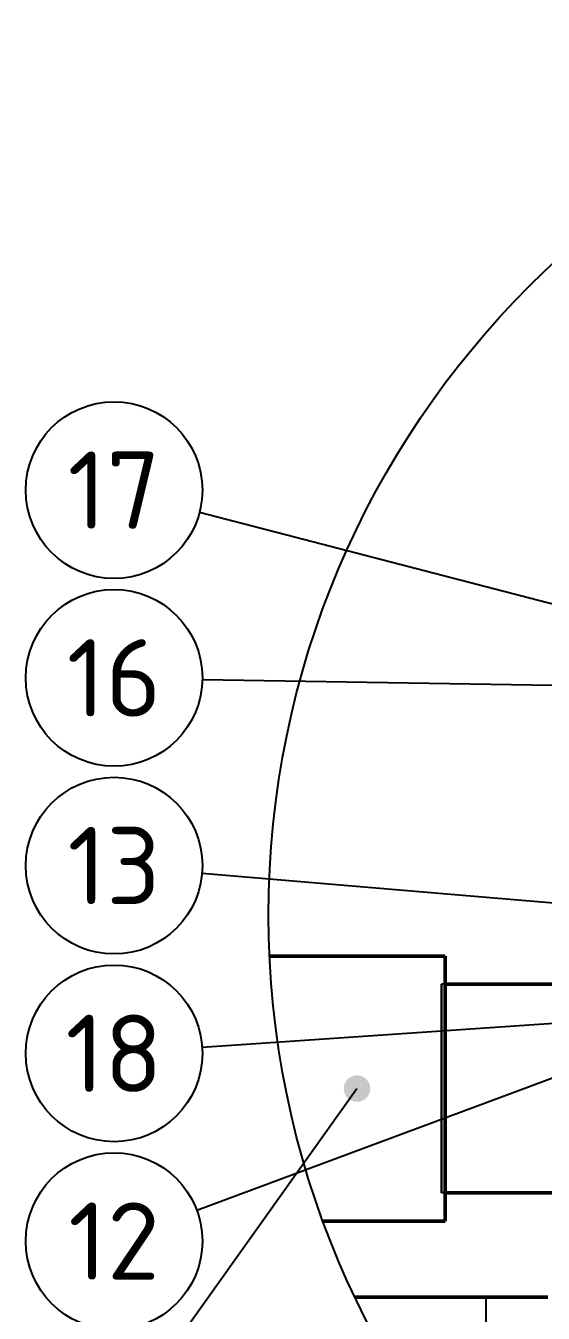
# Model space of a CAD drawing. Header units: millimetres. Extents: x 0 to 594, y 0 to 420.
# Drawn here: x 289.4 to 312.8, y 308.5 to 366.8 of the extents above; entities that cross this region are included whole.
import ezdxf
from ezdxf.enums import TextEntityAlignment as Align

# ---------------------------------------------------------------- set-up
doc = ezdxf.new("R2010")
doc.units = ezdxf.units.MM
doc.linetypes.add('ISO02-TRAZOS', pattern=[3.75, 3, -0.75])
for name, color, linetype, lineweight in [('01-VISIBLE', 7, 'CONTINUOUS', 50), ('02-OCULTA', 4, 'ISO02-TRAZOS', 25), ('06-TEXTO', 7, 'CONTINUOUS', 25), ('08-FINA', 5, 'CONTINUOUS', 25)]:
    doc.layers.add(name, color=color, linetype=linetype, lineweight=lineweight)
doc.styles.add('ISO3098', font='isocpeur.ttf')

msp = doc.modelspace()

# ---------------------------------------------------------------- hatches: boundary and pattern name
at = {"layer": '08-FINA'}
h = msp.add_hatch(color=7, dxfattribs=at)
h.dxf.hatch_style = 1
edge = h.paths.add_edge_path()
edge.add_arc((304.404, 318.644), 0.6, 0, 360)

# ---------------------------------------------------------------- linework, layer by layer
at = {"layer": '01-VISIBLE'}
for points in [[(308.404, 324.644), (300.448, 324.644)], [(308.404, 312.644), (308.404, 312.894), (308.404, 313.144), (308.404, 313.394), (308.404, 313.644), (308.404, 313.894), (308.404, 314.144), (308.404, 314.394), (308.404, 314.644), (308.404, 314.894), (308.404, 315.144), (308.404, 315.394), (308.404, 315.644), (308.404, 315.894), (308.404, 316.144), (308.404, 316.394), (308.404, 316.644), (308.404, 316.894), (308.404, 317.144), (308.404, 317.394), (308.404, 317.644), (308.404, 317.894), (308.404, 318.144), (308.404, 318.394), (308.404, 318.644), (308.404, 318.894), (308.404, 319.144), (308.404, 319.394), (308.404, 319.644), (308.404, 319.894), (308.404, 320.144), (308.404, 320.394), (308.404, 320.644), (308.404, 320.894), (308.404, 321.144), (308.404, 321.394), (308.404, 321.644), (308.404, 321.894), (308.404, 322.144), (308.404, 322.394), (308.404, 322.644), (308.404, 322.894), (308.404, 323.144), (308.404, 323.394), (308.404, 323.644), (308.404, 323.894), (308.404, 324.144), (308.404, 324.394), (308.404, 324.644)], [(314.822, 323.369), (308.404, 323.369)], [(317.179, 313.919), (308.404, 313.919)], [(308.404, 312.644), (302.866, 312.644)], [(304.314, 309.194), (304.53, 309.194), (304.781, 309.194), (305.031, 309.194), (305.281, 309.194), (305.532, 309.194), (305.782, 309.194), (306.032, 309.194), (306.282, 309.194), (306.533, 309.194), (306.783, 309.194), (307.033, 309.194), (307.283, 309.194), (307.534, 309.194), (307.784, 309.194), (308.034, 309.194), (308.284, 309.194), (308.535, 309.194), (308.785, 309.194), (309.035, 309.194), (309.285, 309.194), (309.536, 309.194), (309.786, 309.194), (310.036, 309.194), (310.286, 309.194), (310.537, 309.194), (310.787, 309.194), (311.037, 309.194), (311.288, 309.194), (311.538, 309.194), (311.788, 309.194), (312.038, 309.194), (312.289, 309.194), (312.539, 309.194), (312.789, 309.194), (313.039, 309.194)]]:
    msp.add_lwpolyline(points, dxfattribs=at)
at = {"layer": '02-OCULTA'}
for points in [[(308.404, 324.644), (308.404, 324.394), (308.404, 324.144), (308.404, 323.894), (308.404, 323.644), (308.404, 323.394), (308.404, 323.144), (308.404, 322.894), (308.404, 322.644), (308.404, 322.394), (308.404, 322.144), (308.404, 321.894), (308.404, 321.644), (308.404, 321.394), (308.404, 321.144), (308.404, 320.894), (308.404, 320.644), (308.404, 320.394), (308.404, 320.144), (308.404, 319.894), (308.404, 319.644), (308.404, 319.394), (308.404, 319.144), (308.404, 318.894), (308.404, 318.644), (308.404, 318.394), (308.404, 318.144), (308.404, 317.894), (308.404, 317.644), (308.404, 317.394), (308.404, 317.144), (308.404, 316.894), (308.404, 316.644), (308.404, 316.394), (308.404, 316.144), (308.404, 315.894), (308.404, 315.644), (308.404, 315.394), (308.404, 315.144), (308.404, 314.894), (308.404, 314.644), (308.404, 314.394), (308.404, 314.144), (308.404, 313.894), (308.404, 313.644), (308.404, 313.394), (308.404, 313.144), (308.404, 312.894), (308.404, 312.644)], [(308.229, 313.919), (308.229, 314.175), (308.229, 314.43), (308.229, 314.686), (308.229, 314.941), (308.229, 315.196), (308.229, 315.452), (308.229, 315.707), (308.229, 315.963), (308.229, 316.218), (308.229, 316.473), (308.229, 316.729), (308.229, 316.984), (308.229, 317.24), (308.229, 317.495), (308.229, 317.75), (308.229, 318.006), (308.229, 318.261), (308.229, 318.517), (308.229, 318.772), (308.229, 319.028), (308.229, 319.283), (308.229, 319.538), (308.229, 319.794), (308.229, 320.049), (308.229, 320.305), (308.229, 320.56), (308.229, 320.815), (308.229, 321.071), (308.229, 321.326), (308.229, 321.582), (308.229, 321.837), (308.229, 322.092), (308.229, 322.348), (308.229, 322.603), (308.229, 322.859), (308.229, 323.114), (308.229, 323.369)], [(308.229, 323.369), (308.229, 323.114), (308.229, 322.859), (308.229, 322.603), (308.229, 322.348), (308.229, 322.092), (308.229, 321.837), (308.229, 321.582), (308.229, 321.326), (308.229, 321.071), (308.229, 320.815), (308.229, 320.56), (308.229, 320.305), (308.229, 320.049), (308.229, 319.794), (308.229, 319.538), (308.229, 319.283), (308.229, 319.028), (308.229, 318.772), (308.229, 318.517), (308.229, 318.261), (308.229, 318.006), (308.229, 317.75), (308.229, 317.495), (308.229, 317.24), (308.229, 316.984), (308.229, 316.729), (308.229, 316.473), (308.229, 316.218), (308.229, 315.963), (308.229, 315.707), (308.229, 315.452), (308.229, 315.196), (308.229, 314.941), (308.229, 314.686), (308.229, 314.43), (308.229, 314.175), (308.229, 313.919)], [(308.404, 323.369), (308.229, 323.369)], [(308.404, 313.919), (308.229, 313.919)], [(313.039, 309.194), (312.789, 309.194), (312.539, 309.194), (312.289, 309.194), (312.038, 309.194), (311.788, 309.194), (311.538, 309.194), (311.288, 309.194), (311.037, 309.194), (310.787, 309.194), (310.537, 309.194), (310.286, 309.194), (310.036, 309.194), (309.786, 309.194), (309.536, 309.194), (309.285, 309.194), (309.035, 309.194), (308.785, 309.194), (308.535, 309.194), (308.284, 309.194), (308.034, 309.194), (307.784, 309.194), (307.534, 309.194), (307.283, 309.194), (307.033, 309.194), (306.783, 309.194), (306.533, 309.194), (306.282, 309.194), (306.032, 309.194), (305.782, 309.194), (305.532, 309.194), (305.281, 309.194), (305.031, 309.194), (304.781, 309.194), (304.53, 309.194), (304.314, 309.194)], [(313.012, 309.194), (312.762, 309.194), (312.511, 309.194), (312.26, 309.194), (312.009, 309.194), (311.759, 309.194), (311.508, 309.194), (311.257, 309.194), (311.006, 309.194), (310.756, 309.194), (310.505, 309.194), (310.254, 309.194)], [(310.254, 309.194), (310.505, 309.194), (310.756, 309.194), (311.006, 309.194), (311.257, 309.194), (311.508, 309.194), (311.759, 309.194), (312.009, 309.194), (312.26, 309.194), (312.511, 309.194), (312.762, 309.194), (313.012, 309.194)], [(310.254, 302.444), (310.254, 309.194)]]:
    msp.add_lwpolyline(points, dxfattribs=at)
at = {"layer": '08-FINA'}
for p, q in [((297.276, 344.735), (327.304, 336.957)), ((297.404, 337.172), (315.829, 336.869)), ((297.39, 328.401), (325.304, 326.044)), ((297.395, 320.512), (336.134, 323.174)), ((297.153, 313.133), (322.829, 322.694)), ((295.728, 306.493), (304.404, 318.644))]:
    msp.add_line(p, q, dxfattribs=at)
for centre, radius in [((340.667, 326.5), 40.263), ((293.404, 345.738), 4), ((293.404, 337.238), 4), ((293.404, 328.738), 4), ((293.404, 320.238), 4), ((293.404, 311.738), 4)]:
    msp.add_circle(centre, radius, dxfattribs=at)

# ---------------------------------------------------------------- texts
at = {"layer": '06-TEXTO', "style": 'ISO3098'}
for s, p in [('17', (293.404, 345.738)), ('16', (293.404, 337.238)), ('13', (293.404, 328.738)), ('18', (293.404, 320.238)), ('12', (293.404, 311.738))]:
    msp.add_text(s, height=3.5, dxfattribs=at).set_placement(p, align=Align.MIDDLE_CENTER)

doc.saveas('drawing.dxf')
